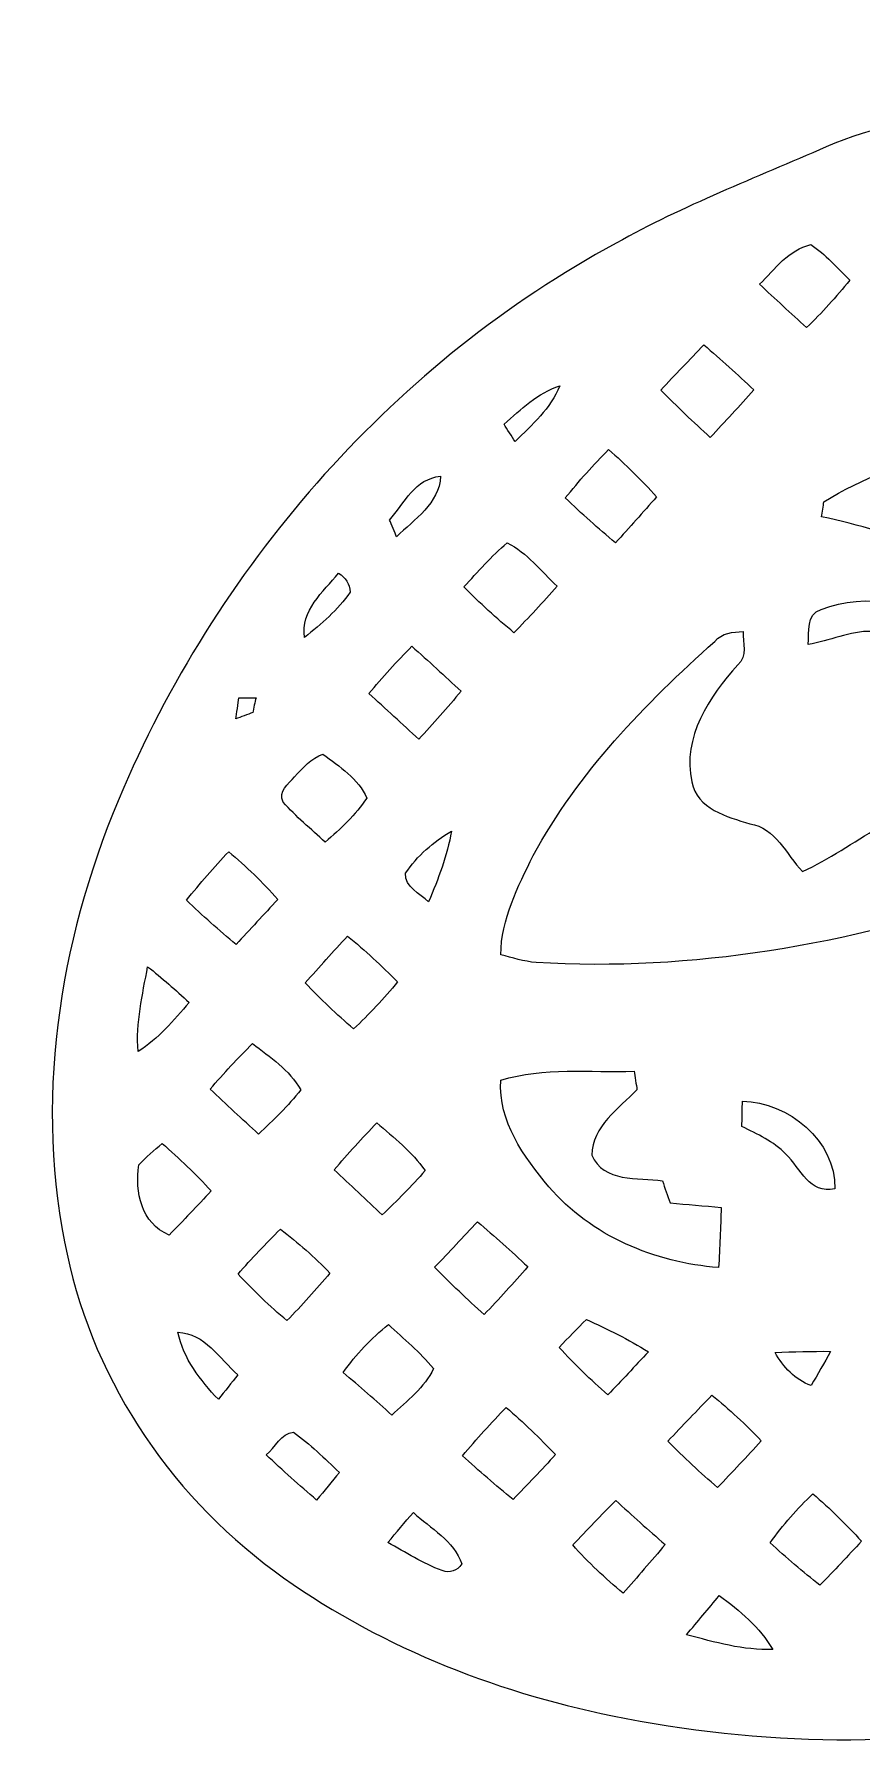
# Model space of a CAD drawing. Header units: centimetres. Extents: x -9.8 to 10, y -13.6 to 13.
# Drawn here: x -9.83 to -5.83, y -13.59 to -5.31 of the extents above; entities that cross this region are included whole.
import ezdxf

# ---------------------------------------------------------------- set-up
doc = ezdxf.new("R2010")
doc.units = ezdxf.units.CM
doc.header["$MEASUREMENT"] = 0
doc.layers.add('Camada 1', color=7, linetype='Continuous')

msp = doc.modelspace()

# ---------------------------------------------------------------- linework, layer by layer
at = {"layer": 'Camada 1', "color": 156}
for points, knots in [([(1.29292, 12.94059), (1.68205, 13.01115), (2.09232, 12.83793), (2.33715, 12.53278), (2.33715, 12.53278), (2.5721, 12.25973), (2.68498, 11.91506), (2.81481, 11.58627), (2.81481, 11.58627), (2.92876, 11.58804), (3.04694, 11.57957), (3.15595, 11.62084), (3.15595, 11.62084), (3.24626, 11.68752), (3.28224, 11.81629), (3.39478, 11.85686), (3.39478, 11.85686), (3.48438, 11.89884), (3.59233, 11.87626), (3.67064, 11.81981), (3.67064, 11.81981), (3.7592, 11.73444), (3.78071, 11.59827), (3.75038, 11.48256), (3.75038, 11.48256), (3.69534, 11.33651), (3.53871, 11.27583), (3.41417, 11.20316), (3.41417, 11.20316), (3.51542, 11.07474), (3.62973, 10.93399), (3.62584, 10.76078), (3.62584, 10.76078), (3.63607, 10.62495), (3.58951, 10.49584), (3.54965, 10.36884), (3.54965, 10.36884), (3.60079, 10.32721), (3.65266, 10.28594), (3.70382, 10.24395), (3.70382, 10.24395), (3.82763, 10.2743), (3.95569, 10.30569), (4.08374, 10.28417), (4.08374, 10.28417), (4.20088, 10.26795), (4.306, 10.19598), (4.42629, 10.20091), (4.42629, 10.20091), (4.55365, 10.20374), (4.68629, 10.21468), (4.8073, 10.16494), (4.8073, 10.16494), (4.88809, 10.1346), (4.94312, 10.06192), (5.01896, 10.02312), (5.01896, 10.02312), (5.16395, 9.9896), (5.3227, 9.9829), (5.44829, 9.894), (5.44829, 9.894), (5.54002, 9.83262), (5.59822, 9.72537), (5.70723, 9.68903), (5.70723, 9.68903), (5.80178, 9.65234), (5.90232, 9.61425), (5.96723, 9.53134), (5.96723, 9.53134), (6.03496, 9.46255), (6.084, 9.3479), (6.01839, 9.26112), (6.01839, 9.26112), (5.52591, 8.49241), (5.03378, 7.72337), (4.53918, 6.95607), (4.53918, 6.95607), (4.47038, 6.86045), (4.52508, 6.73946), (4.51696, 6.63187), (4.51696, 6.63187), (4.53036, 6.40467), (4.44853, 6.18878), (4.41359, 5.96793), (4.41359, 5.96793), (4.46298, 5.8688), (4.53918, 5.78555), (4.5921, 5.68854), (4.5921, 5.68854), (4.78189, 5.3534), (4.8581, 4.95545), (4.80976, 4.57376), (4.80976, 4.57376), (5.16712, 4.59105), (5.51427, 4.48239), (5.84446, 4.35645), (5.84446, 4.35645), (6.0466, 4.27531), (6.25863, 4.16243), (6.36023, 3.95922), (6.36023, 3.95922), (6.44983, 3.78707), (6.41772, 3.57575), (6.32459, 3.41207), (6.32459, 3.41207), (6.19512, 3.13302), (6.03003, 2.87338), (5.86916, 2.61196), (5.86916, 2.61196), (6.1863, 2.21509), (6.48794, 1.80552), (6.81531, 1.41639), (6.81531, 1.41639), (6.92467, 1.27353), (7.02909, 1.10455), (7.01392, 0.91687), (7.01392, 0.91687), (7.01569, 0.77681), (6.95077, 0.64628), (6.86752, 0.53728), (6.86752, 0.53728), (6.70594, 0.32526), (6.48582, 0.16615), (6.32777, -0.04903), (6.32777, -0.04903), (6.10904, -0.33408), (5.99581, -0.68014), (5.82117, -0.99094), (5.82117, -0.99094), (5.75168, -1.13064), (5.57917, -1.18604), (5.43243, -1.17439), (5.43243, -1.17439), (5.27507, -1.15359), (5.11562, -1.10701), (4.98863, -1.00787), (4.98863, -1.00787), (4.88138, -0.93062), (4.77767, -0.8442), (4.65067, -0.80081), (4.65067, -0.80081), (4.699, -1.00999), (4.78367, -1.20931), (4.82669, -1.42063), (4.82669, -1.42063), (5.00698, -2.24579), (5.00979, -3.09562), (4.99215, -3.93629), (4.99215, -3.93629), (4.96746, -4.58823), (4.90889, -5.2384), (4.84258, -5.88715), (4.84258, -5.88715), (4.7632, -6.47276), (4.76956, -7.06542), (4.7967, -7.65457), (4.7967, -7.65457), (4.80094, -7.94914), (4.81365, -8.24371), (4.83834, -8.53756), (4.83834, -8.53756), (4.85563, -8.7778), (5.03307, -8.99653), (5.26555, -9.06003), (5.26555, -9.06003), (5.59399, -9.16094), (5.94184, -9.10695), (6.27944, -9.11472), (6.27944, -9.11472), (6.56237, -9.12283), (6.84318, -9.07591), (7.12611, -9.08543), (7.12611, -9.08543), (7.66163, -9.07625), (8.2109, -9.08261), (8.72031, -9.26782), (8.72031, -9.26782), (9.16905, -9.42657), (9.59026, -9.72185), (9.81604, -10.14976), (9.81604, -10.14976), (9.97055, -10.4715), (10.04147, -10.87437), (9.86437, -11.20174), (9.86437, -11.20174), (9.68974, -11.49985), (9.37718, -11.68152), (9.06885, -11.81488), (9.06885, -11.81488), (8.73724, -11.95139), (8.38834, -12.04524), (8.03416, -12.10027), (8.03416, -12.10027), (7.87047, -12.12427), (7.73499, -12.22903), (7.57836, -12.27561), (7.57836, -12.27561), (7.25099, -12.39731), (6.89468, -12.38355), (6.5525, -12.35392), (6.5525, -12.35392), (6.18455, -12.29818), (5.81447, -12.25727), (5.45007, -12.18282), (5.45007, -12.18282), (5.05388, -12.09781), (4.66302, -11.99127), (4.27284, -11.88225), (4.27284, -11.88225), (4.14443, -12.01596), (3.96275, -12.0904), (3.77718, -12.08405), (3.77718, -12.08405), (3.50061, -12.07557), (3.22085, -12.10768), (2.94815, -12.05052), (2.94815, -12.05052), (2.81305, -12.02796), (2.67794, -12.0008), (2.54105, -11.99232), (2.54105, -11.99232), (2.35162, -11.97222), (2.16217, -12.01561), (1.97272, -11.99339), (1.97272, -11.99339), (1.85525, -11.98527), (1.74342, -11.94257), (1.6263, -11.93236), (1.6263, -11.93236), (1.49331, -11.98986), (1.38606, -12.10062), (1.24354, -12.14191), (1.24354, -12.14191), (1.10067, -12.2047), (0.92428, -12.19093), (0.80785, -12.30736), (0.80785, -12.30736), (0.38452, -12.6813), (-0.1785, -12.88238), (-0.74083, -12.88979), (-0.74083, -12.88979), (-1.03893, -12.89719), (-1.33631, -12.85275), (-1.62524, -12.78361), (-1.62524, -12.78361), (-1.87854, -12.72363), (-2.10397, -12.57335), (-2.36395, -12.54054), (-2.36395, -12.54054), (-2.58197, -12.59275), (-2.78377, -12.69683), (-2.99332, -12.77513), (-2.99332, -12.77513), (-3.59021, -13.06688), (-4.21745, -13.30184), (-4.86903, -13.43589), (-4.86903, -13.43589), (-5.582, -13.58582), (-6.32424, -13.57277), (-7.03686, -13.42707), (-7.03686, -13.42707), (-7.62105, -13.30783), (-8.18868, -13.08099), (-8.67057, -12.72716), (-8.67057, -12.72716), (-9.18738, -12.3451), (-9.56521, -11.7729), (-9.68233, -11.1379), (-9.68233, -11.1379), (-9.82874, -10.39988), (-9.69433, -9.62871), (-9.39694, -8.94467), (-9.39694, -8.94467), (-8.91963, -7.84119), (-8.07931, -6.88974), (-7.01922, -6.31577), (-7.01922, -6.31577), (-6.69466, -6.13304), (-6.34576, -6.00039), (-6.00533, -5.85082), (-6.00533, -5.85082), (-5.77814, -5.74922), (-5.52767, -5.72135), (-5.29554, -5.63527), (-5.29554, -5.63527), (-5.19852, -5.60246), (-5.13291, -5.51992), (-5.06024, -5.45217), (-5.06024, -5.45217), (-4.61186, -5.04296), (-4.11127, -4.69652), (-3.59974, -4.37198), (-3.59974, -4.37198), (-3.29812, -4.17936), (-2.97814, -4.0146), (-2.69309, -3.7973), (-2.69309, -3.7973), (-2.08738, -3.3468), (-1.55716, -2.76294), (-1.27175, -2.05668), (-1.27175, -2.05668), (-1.55434, -1.8482), (-1.71272, -1.52822), (-1.84962, -1.21532), (-1.84962, -1.21532), (-2.09656, -1.07244), (-2.35584, -0.93027), (-2.53471, -0.70061), (-2.53471, -0.70061), (-2.69487, -0.50236), (-2.80246, -0.25788), (-2.81235, -0.00105), (-2.81235, -0.00105), (-2.83033, 0.37677), (-2.69098, 0.74682), (-2.48708, 1.05974), (-2.48708, 1.05974), (-2.73614, 1.54975), (-2.69239, 2.11912), (-2.63065, 2.64688), (-2.63065, 2.64688), (-2.70191, 2.78623), (-2.81834, 2.89842), (-2.8783, 3.04446), (-2.8783, 3.04446), (-3.09633, 3.4738), (-3.06069, 3.96945), (-3.04095, 4.43511), (-3.04095, 4.43511), (-2.9972, 4.70817), (-3.07552, 5.00661), (-2.92805, 5.25673), (-2.92805, 5.25673), (-2.8074, 5.48674), (-2.53858, 5.56506), (-2.30399, 5.6201), (-2.30399, 5.6201), (-1.99495, 5.68359), (-1.68627, 5.77885), (-1.42451, 5.96053), (-1.42451, 5.96053), (-1.62312, 6.12493), (-1.83303, 6.31048), (-1.88277, 6.57754), (-1.88277, 6.57754), (-1.94168, 6.94865), (-1.73355, 7.29755), (-1.50001, 7.56778), (-1.50001, 7.56778), (-1.27599, 7.84965), (-0.9659, 8.04474), (-0.72743, 8.31285), (-0.72743, 8.31285), (-0.56091, 8.50477), (-0.38169, 8.69279), (-0.27481, 8.92633), (-0.27481, 8.92633), (-0.48083, 8.96161), (-0.69708, 9.01911), (-0.84737, 9.17398), (-0.84737, 9.17398), (-0.96343, 9.29498), (-1.0107, 9.46043), (-1.0421, 9.6206), (-1.0421, 9.6206), (-1.28729, 9.59414), (-1.52964, 9.54511), (-1.77553, 9.52782), (-1.77553, 9.52782), (-1.92829, 9.513), (-2.09902, 9.49395), (-2.23273, 9.58532), (-2.23273, 9.58532), (-2.3696, 9.67916), (-2.31739, 9.91093), (-2.17099, 9.96526), (-2.17099, 9.96526), (-1.94627, 10.06862), (-1.69228, 10.05557), (-1.45097, 10.06298), (-1.45097, 10.06298), (-1.35149, 10.06439), (-1.27316, 10.13601), (-1.20015, 10.19527), (-1.20015, 10.19527), (-1.01952, 10.35543), (-0.84525, 10.53253), (-0.73447, 10.74984), (-0.73447, 10.74984), (-0.65829, 10.89413), (-0.69074, 11.0617), (-0.70131, 11.21656), (-0.70131, 11.21656), (-0.73625, 11.59333), (-0.62301, 12.0015), (-0.33689, 12.2615), (-0.33689, 12.2615), (-0.13158, 12.47245), (0.15875, 12.56171), (0.43992, 12.61779), (0.43992, 12.61779), (0.7112, 12.75468), (0.98602, 12.90355), (1.29292, 12.94059)], [0, 0, 0, 0, 0.0098039, 0.0098039, 0.0098039, 0.0098039, 0.0196078, 0.0196078, 0.0196078, 0.0196078, 0.0294118, 0.0294118, 0.0294118, 0.0294118, 0.0392157, 0.0392157, 0.0392157, 0.0392157, 0.0490196, 0.0490196, 0.0490196, 0.0490196, 0.0588235, 0.0588235, 0.0588235, 0.0588235, 0.0686275, 0.0686275, 0.0686275, 0.0686275, 0.0784314, 0.0784314, 0.0784314, 0.0784314, 0.0882353, 0.0882353, 0.0882353, 0.0882353, 0.0980392, 0.0980392, 0.0980392, 0.0980392, 0.1078431, 0.1078431, 0.1078431, 0.1078431, 0.1176471, 0.1176471, 0.1176471, 0.1176471, 0.127451, 0.127451, 0.127451, 0.127451, 0.1372549, 0.1372549, 0.1372549, 0.1372549, 0.1470588, 0.1470588, 0.1470588, 0.1470588, 0.1568627, 0.1568627, 0.1568627, 0.1568627, 0.1666667, 0.1666667, 0.1666667, 0.1666667, 0.1764706, 0.1764706, 0.1764706, 0.1764706, 0.1862745, 0.1862745, 0.1862745, 0.1862745, 0.1960784, 0.1960784, 0.1960784, 0.1960784, 0.2058824, 0.2058824, 0.2058824, 0.2058824, 0.2156863, 0.2156863, 0.2156863, 0.2156863, 0.2254902, 0.2254902, 0.2254902, 0.2254902, 0.2352941, 0.2352941, 0.2352941, 0.2352941, 0.245098, 0.245098, 0.245098, 0.245098, 0.254902, 0.254902, 0.254902, 0.254902, 0.2647059, 0.2647059, 0.2647059, 0.2647059, 0.2745098, 0.2745098, 0.2745098, 0.2745098, 0.2843137, 0.2843137, 0.2843137, 0.2843137, 0.2941176, 0.2941176, 0.2941176, 0.2941176, 0.3039216, 0.3039216, 0.3039216, 0.3039216, 0.3137255, 0.3137255, 0.3137255, 0.3137255, 0.3235294, 0.3235294, 0.3235294, 0.3235294, 0.3333333, 0.3333333, 0.3333333, 0.3333333, 0.3431373, 0.3431373, 0.3431373, 0.3431373, 0.3529412, 0.3529412, 0.3529412, 0.3529412, 0.3627451, 0.3627451, 0.3627451, 0.3627451, 0.372549, 0.372549, 0.372549, 0.372549, 0.3823529, 0.3823529, 0.3823529, 0.3823529, 0.3921569, 0.3921569, 0.3921569, 0.3921569, 0.4019608, 0.4019608, 0.4019608, 0.4019608, 0.4117647, 0.4117647, 0.4117647, 0.4117647, 0.4215686, 0.4215686, 0.4215686, 0.4215686, 0.4313725, 0.4313725, 0.4313725, 0.4313725, 0.4411765, 0.4411765, 0.4411765, 0.4411765, 0.4509804, 0.4509804, 0.4509804, 0.4509804, 0.4607843, 0.4607843, 0.4607843, 0.4607843, 0.4705882, 0.4705882, 0.4705882, 0.4705882, 0.4803922, 0.4803922, 0.4803922, 0.4803922, 0.4901961, 0.4901961, 0.4901961, 0.4901961, 0.5, 0.5, 0.5, 0.5, 0.5098039, 0.5098039, 0.5098039, 0.5098039, 0.5196078, 0.5196078, 0.5196078, 0.5196078, 0.5294118, 0.5294118, 0.5294118, 0.5294118, 0.5392157, 0.5392157, 0.5392157, 0.5392157, 0.5490196, 0.5490196, 0.5490196, 0.5490196, 0.5588235, 0.5588235, 0.5588235, 0.5588235, 0.5686275, 0.5686275, 0.5686275, 0.5686275, 0.5784314, 0.5784314, 0.5784314, 0.5784314, 0.5882353, 0.5882353, 0.5882353, 0.5882353, 0.5980392, 0.5980392, 0.5980392, 0.5980392, 0.6078431, 0.6078431, 0.6078431, 0.6078431, 0.6176471, 0.6176471, 0.6176471, 0.6176471, 0.627451, 0.627451, 0.627451, 0.627451, 0.6372549, 0.6372549, 0.6372549, 0.6372549, 0.6470588, 0.6470588, 0.6470588, 0.6470588, 0.6568627, 0.6568627, 0.6568627, 0.6568627, 0.6666667, 0.6666667, 0.6666667, 0.6666667, 0.6764706, 0.6764706, 0.6764706, 0.6764706, 0.6862745, 0.6862745, 0.6862745, 0.6862745, 0.6960784, 0.6960784, 0.6960784, 0.6960784, 0.7058824, 0.7058824, 0.7058824, 0.7058824, 0.7156863, 0.7156863, 0.7156863, 0.7156863, 0.7254902, 0.7254902, 0.7254902, 0.7254902, 0.7352941, 0.7352941, 0.7352941, 0.7352941, 0.745098, 0.745098, 0.745098, 0.745098, 0.754902, 0.754902, 0.754902, 0.754902, 0.7647059, 0.7647059, 0.7647059, 0.7647059, 0.7745098, 0.7745098, 0.7745098, 0.7745098, 0.7843137, 0.7843137, 0.7843137, 0.7843137, 0.7941176, 0.7941176, 0.7941176, 0.7941176, 0.8039216, 0.8039216, 0.8039216, 0.8039216, 0.8137255, 0.8137255, 0.8137255, 0.8137255, 0.8235294, 0.8235294, 0.8235294, 0.8235294, 0.8333333, 0.8333333, 0.8333333, 0.8333333, 0.8431373, 0.8431373, 0.8431373, 0.8431373, 0.8529412, 0.8529412, 0.8529412, 0.8529412, 0.8627451, 0.8627451, 0.8627451, 0.8627451, 0.872549, 0.872549, 0.872549, 0.872549, 0.8823529, 0.8823529, 0.8823529, 0.8823529, 0.8921569, 0.8921569, 0.8921569, 0.8921569, 0.9019608, 0.9019608, 0.9019608, 0.9019608, 0.9117647, 0.9117647, 0.9117647, 0.9117647, 0.9215686, 0.9215686, 0.9215686, 0.9215686, 0.9313725, 0.9313725, 0.9313725, 0.9313725, 0.9411765, 0.9411765, 0.9411765, 0.9411765, 0.9509804, 0.9509804, 0.9509804, 0.9509804, 0.9607843, 0.9607843, 0.9607843, 0.9607843, 0.9705882, 0.9705882, 0.9705882, 0.9705882, 0.9803922, 0.9803922, 0.9803922, 0.9803922, 1, 1, 1, 1]), ([(-6.32636, -6.51369), (-6.32636, -6.51369), (-6.32636, -6.51369), (-6.32636, -6.51369), (-6.32636, -6.51369), (-6.25122, -6.58388), (-6.17573, -6.65373), (-6.09917, -6.72253), (-6.09917, -6.72253), (-6.02438, -6.65161), (-5.95524, -6.57506), (-5.89104, -6.49464), (-5.89104, -6.49464), (-5.951, -6.43395), (-6.00745, -6.36905), (-6.07905, -6.32213), (-6.07905, -6.32213), (-6.18455, -6.34717), (-6.25333, -6.44031), (-6.32636, -6.51369)], [0, 0, 0, 0, 0.1666667, 0.1666667, 0.1666667, 0.1666667, 0.3333333, 0.3333333, 0.3333333, 0.3333333, 0.5, 0.5, 0.5, 0.5, 0.6666667, 0.6666667, 0.6666667, 0.6666667, 1, 1, 1, 1]), ([(-4.34693, -6.6241), (-4.34693, -6.6241), (-4.34693, -6.6241), (-4.34693, -6.6241), (-4.34693, -6.6241), (-4.70712, -6.84283), (-5.07646, -7.04568), (-5.43243, -7.27039), (-5.43243, -7.27039), (-5.61622, -7.38964), (-5.8314, -7.44607), (-6.01591, -7.56425), (-6.01591, -7.56425), (-6.01839, -7.58225), (-6.02402, -7.61824), (-6.02684, -7.63622), (-6.02684, -7.63622), (-5.84799, -7.67679), (-5.67124, -7.72512), (-5.49875, -7.78651), (-5.49875, -7.78651), (-5.48004, -7.72583), (-5.4624, -7.66514), (-5.43984, -7.60623), (-5.43984, -7.60623), (-5.35763, -7.37446), (-5.1248, -7.20794), (-4.88068, -7.19525), (-4.88068, -7.19525), (-4.86938, -7.24853), (-4.85846, -7.30215), (-4.84823, -7.35612), (-4.84823, -7.35612), (-4.79672, -7.354), (-4.7452, -7.35047), (-4.69335, -7.35329), (-4.69335, -7.35329), (-4.63832, -7.37658), (-4.61856, -7.44149), (-4.58116, -7.48524), (-4.58116, -7.48524), (-4.51061, -7.49194), (-4.439, -7.49582), (-4.3695, -7.51275), (-4.3695, -7.51275), (-4.32435, -7.59142), (-4.30354, -7.68139), (-4.27531, -7.76746), (-4.27531, -7.76746), (-4.1476, -7.82143), (-3.98955, -7.8694), (-3.93206, -8.00946), (-3.93206, -8.00946), (-3.8989, -8.19572), (-4.09117, -8.29556), (-4.21569, -8.38975), (-4.21569, -8.38975), (-4.2104, -8.46737), (-4.20652, -8.54569), (-4.20616, -8.62436), (-4.20616, -8.62436), (-4.33422, -8.65258), (-4.46369, -8.67445), (-4.5921, -8.70091), (-4.5921, -8.70091), (-4.59281, -8.81486), (-4.59493, -8.9288), (-4.59458, -9.04275), (-4.59458, -9.04275), (-4.64502, -9.06604), (-4.69582, -9.08861), (-4.74627, -9.11153), (-4.74627, -9.11153), (-4.73463, -9.16834), (-4.72193, -9.22479), (-4.70958, -9.28158), (-4.70958, -9.28158), (-4.31517, -9.1387), (-3.92499, -8.95738), (-3.60257, -8.68469), (-3.60257, -8.68469), (-3.6837, -8.63494), (-3.76519, -8.58485), (-3.84386, -8.53157), (-3.84386, -8.53157), (-3.72392, -8.19538), (-3.33199, -8.12729), (-3.03388, -8.02852), (-3.03388, -8.02852), (-3.08044, -7.88458), (-3.14113, -7.73606), (-3.1115, -7.58225), (-3.1115, -7.58225), (-3.09279, -7.43444), (-2.99473, -7.3159), (-2.95451, -7.17549), (-2.95451, -7.17549), (-3.01342, -7.17832), (-3.07199, -7.18397), (-3.13055, -7.1896), (-3.13055, -7.1896), (-3.17429, -7.11446), (-3.21839, -7.04003), (-3.26672, -6.96806), (-3.26672, -6.96806), (-3.36196, -7.01922), (-3.46533, -7.05626), (-3.56729, -7.00122), (-3.56729, -7.00122), (-3.677, -7.03121), (-3.78566, -7.08942), (-3.90065, -7.04037), (-3.90065, -7.04037), (-3.92077, -6.91409), (-3.9063, -6.78602), (-3.8548, -6.66891), (-3.8548, -6.66891), (-3.88267, -6.63468), (-3.91054, -6.60082), (-3.9377, -6.56695), (-3.9377, -6.56695), (-3.89748, -6.48263), (-3.86115, -6.39655), (-3.83399, -6.30731), (-3.83399, -6.30731), (-4.01284, -6.39974), (-4.17476, -6.52073), (-4.34693, -6.6241)], [0, 0, 0, 0, 0.030303, 0.030303, 0.030303, 0.030303, 0.0606061, 0.0606061, 0.0606061, 0.0606061, 0.0909091, 0.0909091, 0.0909091, 0.0909091, 0.1212121, 0.1212121, 0.1212121, 0.1212121, 0.1515152, 0.1515152, 0.1515152, 0.1515152, 0.1818182, 0.1818182, 0.1818182, 0.1818182, 0.2121212, 0.2121212, 0.2121212, 0.2121212, 0.2424242, 0.2424242, 0.2424242, 0.2424242, 0.2727273, 0.2727273, 0.2727273, 0.2727273, 0.3030303, 0.3030303, 0.3030303, 0.3030303, 0.3333333, 0.3333333, 0.3333333, 0.3333333, 0.3636364, 0.3636364, 0.3636364, 0.3636364, 0.3939394, 0.3939394, 0.3939394, 0.3939394, 0.4242424, 0.4242424, 0.4242424, 0.4242424, 0.4545455, 0.4545455, 0.4545455, 0.4545455, 0.4848485, 0.4848485, 0.4848485, 0.4848485, 0.5151515, 0.5151515, 0.5151515, 0.5151515, 0.5454545, 0.5454545, 0.5454545, 0.5454545, 0.5757576, 0.5757576, 0.5757576, 0.5757576, 0.6060606, 0.6060606, 0.6060606, 0.6060606, 0.6363636, 0.6363636, 0.6363636, 0.6363636, 0.6666667, 0.6666667, 0.6666667, 0.6666667, 0.6969697, 0.6969697, 0.6969697, 0.6969697, 0.7272727, 0.7272727, 0.7272727, 0.7272727, 0.7575758, 0.7575758, 0.7575758, 0.7575758, 0.7878788, 0.7878788, 0.7878788, 0.7878788, 0.8181818, 0.8181818, 0.8181818, 0.8181818, 0.8484848, 0.8484848, 0.8484848, 0.8484848, 0.8787879, 0.8787879, 0.8787879, 0.8787879, 0.9090909, 0.9090909, 0.9090909, 0.9090909, 0.9393939, 0.9393939, 0.9393939, 0.9393939, 1, 1, 1, 1]), ([(-6.80261, -7.02486), (-6.80261, -7.02486), (-6.80261, -7.02486), (-6.80261, -7.02486), (-6.80261, -7.02486), (-6.7257, -7.10388), (-6.64598, -7.17973), (-6.56412, -7.25311), (-6.56412, -7.25311), (-6.49357, -7.1769), (-6.42267, -7.1014), (-6.35353, -7.0238), (-6.35353, -7.0238), (-6.4329, -6.95006), (-6.51333, -6.8774), (-6.59518, -6.80614), (-6.59518, -6.80614), (-6.66433, -6.87916), (-6.73452, -6.95077), (-6.80261, -7.02486)], [0, 0, 0, 0, 0.1666667, 0.1666667, 0.1666667, 0.1666667, 0.3333333, 0.3333333, 0.3333333, 0.3333333, 0.5, 0.5, 0.5, 0.5, 0.6666667, 0.6666667, 0.6666667, 0.6666667, 1, 1, 1, 1]), ([(-7.56038, -7.18996), (-7.56038, -7.18996), (-7.56038, -7.18996), (-7.56038, -7.18996), (-7.56038, -7.18996), (-7.54732, -7.21077), (-7.52052, -7.2524), (-7.5071, -7.27321), (-7.5071, -7.27321), (-7.42421, -7.19313), (-7.33531, -7.11376), (-7.29121, -7.00439), (-7.29121, -7.00439), (-7.39775, -7.03862), (-7.47854, -7.11799), (-7.56038, -7.18996)], [0, 0, 0, 0, 0.2, 0.2, 0.2, 0.2, 0.4, 0.4, 0.4, 0.4, 0.6, 0.6, 0.6, 0.6, 1, 1, 1, 1]), ([(-7.26439, -7.54591), (-7.26439, -7.54591), (-7.26439, -7.54591), (-7.26439, -7.54591), (-7.26439, -7.54591), (-7.18609, -7.6207), (-7.1053, -7.69267), (-7.02203, -7.76252), (-7.02203, -7.76252), (-6.95501, -7.68914), (-6.88939, -7.61471), (-6.82342, -7.54027), (-6.82342, -7.54027), (-6.89609, -7.45949), (-6.97371, -7.38363), (-7.0552, -7.31202), (-7.0552, -7.31202), (-7.12857, -7.38681), (-7.19878, -7.46407), (-7.26439, -7.54591)], [0, 0, 0, 0, 0.1666667, 0.1666667, 0.1666667, 0.1666667, 0.3333333, 0.3333333, 0.3333333, 0.3333333, 0.5, 0.5, 0.5, 0.5, 0.6666667, 0.6666667, 0.6666667, 0.6666667, 1, 1, 1, 1]), ([(-8.11283, -7.65315), (-8.11283, -7.65315), (-8.11283, -7.65315), (-8.11283, -7.65315), (-8.11283, -7.65315), (-8.10436, -7.67291), (-8.08743, -7.71313), (-8.07931, -7.73324), (-8.07931, -7.73324), (-7.9943, -7.64857), (-7.87293, -7.57344), (-7.86694, -7.44114), (-7.86694, -7.44114), (-7.989, -7.45137), (-8.04192, -7.57096), (-8.11283, -7.65315)], [0, 0, 0, 0, 0.2, 0.2, 0.2, 0.2, 0.4, 0.4, 0.4, 0.4, 0.6, 0.6, 0.6, 0.6, 1, 1, 1, 1]), ([(-7.75511, -7.97524), (-7.75511, -7.97524), (-7.75511, -7.97524), (-7.75511, -7.97524), (-7.75511, -7.97524), (-7.67749, -8.05249), (-7.59707, -8.12694), (-7.5124, -8.19643), (-7.5124, -8.19643), (-7.44078, -8.12375), (-7.37129, -8.04898), (-7.30425, -7.97243), (-7.30425, -7.97243), (-7.38116, -7.89905), (-7.44889, -7.81085), (-7.5452, -7.76252), (-7.5452, -7.76252), (-7.62141, -7.82672), (-7.68561, -7.90397), (-7.75511, -7.97524)], [0, 0, 0, 0, 0.1666667, 0.1666667, 0.1666667, 0.1666667, 0.3333333, 0.3333333, 0.3333333, 0.3333333, 0.5, 0.5, 0.5, 0.5, 0.6666667, 0.6666667, 0.6666667, 0.6666667, 1, 1, 1, 1]), ([(-8.52346, -8.21901), (-8.52346, -8.21901), (-8.52346, -8.21901), (-8.52346, -8.21901), (-8.52346, -8.21901), (-8.44268, -8.1541), (-8.36259, -8.08601), (-8.30333, -8.00064), (-8.30333, -8.00064), (-8.30579, -7.96079), (-8.32485, -7.93043), (-8.35977, -7.90928), (-8.35977, -7.90928), (-8.4328, -7.99889), (-8.54427, -8.09025), (-8.52346, -8.21901)], [0, 0, 0, 0, 0.2, 0.2, 0.2, 0.2, 0.4, 0.4, 0.4, 0.4, 0.6, 0.6, 0.6, 0.6, 1, 1, 1, 1]), ([(-6.02862, -8.08426), (-6.02862, -8.08426), (-6.02862, -8.08426), (-6.02862, -8.08426), (-6.02862, -8.08426), (-6.10234, -8.1093), (-6.08646, -8.19185), (-6.09141, -8.25287), (-6.09141, -8.25287), (-5.98805, -8.23806), (-5.89138, -8.1862), (-5.7852, -8.19043), (-5.7852, -8.19043), (-5.65043, -8.19185), (-5.52732, -8.2557), (-5.39644, -8.27899), (-5.39644, -8.27899), (-5.37986, -8.2363), (-5.36539, -8.1936), (-5.35235, -8.15021), (-5.35235, -8.15021), (-5.56294, -8.06626), (-5.80884, -7.99499), (-6.02862, -8.08426)], [0, 0, 0, 0, 0.1428571, 0.1428571, 0.1428571, 0.1428571, 0.2857143, 0.2857143, 0.2857143, 0.2857143, 0.4285714, 0.4285714, 0.4285714, 0.4285714, 0.5714286, 0.5714286, 0.5714286, 0.5714286, 0.7142857, 0.7142857, 0.7142857, 0.7142857, 1, 1, 1, 1]), ([(-6.54261, -8.23841), (-6.54261, -8.23841), (-6.54261, -8.23841), (-6.54261, -8.23841), (-6.54261, -8.23841), (-6.87951, -8.54075), (-7.20302, -8.8713), (-7.41927, -9.27311), (-7.41927, -9.27311), (-7.49406, -9.42374), (-7.57414, -9.58003), (-7.5759, -9.75218), (-7.5759, -9.75218), (-7.51981, -9.76629), (-7.46407, -9.78429), (-7.40587, -9.78923), (-7.40587, -9.78923), (-6.65091, -9.83509), (-5.89385, -9.70138), (-5.18018, -9.45973), (-5.18018, -9.45973), (-5.20876, -9.42516), (-5.23733, -9.38988), (-5.26944, -9.35918), (-5.26944, -9.35918), (-5.33505, -9.37153), (-5.39362, -9.40788), (-5.45994, -9.41811), (-5.45994, -9.41811), (-5.56612, -9.33379), (-5.65255, -9.2283), (-5.75168, -9.13659), (-5.75168, -9.13659), (-5.87409, -9.20784), (-5.98981, -9.29111), (-6.11928, -9.35002), (-6.11928, -9.35002), (-6.19831, -9.26711), (-6.2484, -9.13799), (-6.37399, -9.11895), (-6.37399, -9.11895), (-6.4837, -9.08578), (-6.62834, -9.04804), (-6.65373, -8.91716), (-6.65373, -8.91716), (-6.70065, -8.70126), (-6.56836, -8.5044), (-6.43113, -8.35166), (-6.43113, -8.35166), (-6.38245, -8.31108), (-6.40891, -8.24442), (-6.40574, -8.19114), (-6.40574, -8.19114), (-6.45548, -8.19185), (-6.50769, -8.19784), (-6.54261, -8.23841)], [0, 0, 0, 0, 0.0666667, 0.0666667, 0.0666667, 0.0666667, 0.1333333, 0.1333333, 0.1333333, 0.1333333, 0.2, 0.2, 0.2, 0.2, 0.2666667, 0.2666667, 0.2666667, 0.2666667, 0.3333333, 0.3333333, 0.3333333, 0.3333333, 0.4, 0.4, 0.4, 0.4, 0.4666667, 0.4666667, 0.4666667, 0.4666667, 0.5333333, 0.5333333, 0.5333333, 0.5333333, 0.6, 0.6, 0.6, 0.6, 0.6666667, 0.6666667, 0.6666667, 0.6666667, 0.7333333, 0.7333333, 0.7333333, 0.7333333, 0.8, 0.8, 0.8, 0.8, 0.8666667, 0.8666667, 0.8666667, 0.8666667, 1, 1, 1, 1]), ([(-8.21266, -8.49066), (-8.21266, -8.49066), (-8.21266, -8.49066), (-8.21266, -8.49066), (-8.21266, -8.49066), (-8.13188, -8.56333), (-8.05215, -8.63776), (-7.97171, -8.71114), (-7.97171, -8.71114), (-7.90222, -8.63494), (-7.83342, -8.55802), (-7.76746, -8.47901), (-7.76746, -8.47901), (-7.84647, -8.40598), (-7.92514, -8.33296), (-8.00558, -8.26206), (-8.00558, -8.26206), (-8.07755, -8.33542), (-8.1474, -8.41128), (-8.21266, -8.49066)], [0, 0, 0, 0, 0.1666667, 0.1666667, 0.1666667, 0.1666667, 0.3333333, 0.3333333, 0.3333333, 0.3333333, 0.5, 0.5, 0.5, 0.5, 0.6666667, 0.6666667, 0.6666667, 0.6666667, 1, 1, 1, 1]), ([(-8.84061, -8.5111), (-8.84061, -8.5111), (-8.84061, -8.5111), (-8.84061, -8.5111), (-8.84061, -8.5111), (-8.84413, -8.53651), (-8.85154, -8.58767), (-8.85507, -8.61306), (-8.85507, -8.61306), (-8.83496, -8.60531), (-8.79439, -8.58979), (-8.77393, -8.58237), (-8.77393, -8.58237), (-8.77005, -8.56438), (-8.76229, -8.5291), (-8.75806, -8.5111), (-8.75806, -8.5111), (-8.77887, -8.5111), (-8.81979, -8.5111), (-8.84061, -8.5111)], [0, 0, 0, 0, 0.1666667, 0.1666667, 0.1666667, 0.1666667, 0.3333333, 0.3333333, 0.3333333, 0.3333333, 0.5, 0.5, 0.5, 0.5, 0.6666667, 0.6666667, 0.6666667, 0.6666667, 1, 1, 1, 1]), ([(-8.5725, -8.89175), (-8.5725, -8.89175), (-8.5725, -8.89175), (-8.5725, -8.89175), (-8.5725, -8.89175), (-8.60036, -8.92703), (-8.65399, -8.96267), (-8.62682, -9.01417), (-8.62682, -9.01417), (-8.56544, -9.08507), (-8.49241, -9.14435), (-8.42362, -9.20784), (-8.42362, -9.20784), (-8.3506, -9.1433), (-8.27687, -9.07732), (-8.22325, -8.99512), (-8.22325, -8.99512), (-8.26346, -8.90198), (-8.35589, -8.84202), (-8.43456, -8.78311), (-8.43456, -8.78311), (-8.49206, -8.8018), (-8.53158, -8.85013), (-8.5725, -8.89175)], [0, 0, 0, 0, 0.1428571, 0.1428571, 0.1428571, 0.1428571, 0.2857143, 0.2857143, 0.2857143, 0.2857143, 0.4285714, 0.4285714, 0.4285714, 0.4285714, 0.5714286, 0.5714286, 0.5714286, 0.5714286, 0.7142857, 0.7142857, 0.7142857, 0.7142857, 1, 1, 1, 1]), ([(-8.03592, -9.35813), (-8.03592, -9.35813), (-8.03592, -9.35813), (-8.03592, -9.35813), (-8.03592, -9.35813), (-8.04156, -9.42728), (-7.96536, -9.45409), (-7.92444, -9.49607), (-7.92444, -9.49607), (-7.87752, -9.386), (-7.83483, -9.27311), (-7.81402, -9.15492), (-7.81402, -9.15492), (-7.90151, -9.20574), (-7.98018, -9.27381), (-8.03592, -9.35813)], [0, 0, 0, 0, 0.2, 0.2, 0.2, 0.2, 0.4, 0.4, 0.4, 0.4, 0.6, 0.6, 0.6, 0.6, 1, 1, 1, 1]), ([(-9.09425, -9.48796), (-9.09425, -9.48796), (-9.09425, -9.48796), (-9.09425, -9.48796), (-9.09425, -9.48796), (-9.017, -9.56203), (-8.93692, -9.63329), (-8.85436, -9.70209), (-8.85436, -9.70209), (-8.78699, -9.62942), (-8.7196, -9.5571), (-8.65293, -9.48443), (-8.65293, -9.48443), (-8.7256, -9.40152), (-8.80568, -9.32532), (-8.89, -9.25405), (-8.89, -9.25405), (-8.95985, -9.33026), (-9.02863, -9.40752), (-9.09425, -9.48796)], [0, 0, 0, 0, 0.1666667, 0.1666667, 0.1666667, 0.1666667, 0.3333333, 0.3333333, 0.3333333, 0.3333333, 0.5, 0.5, 0.5, 0.5, 0.6666667, 0.6666667, 0.6666667, 0.6666667, 1, 1, 1, 1]), ([(-8.52028, -9.8873), (-8.52028, -9.8873), (-8.52028, -9.8873), (-8.52028, -9.8873), (-8.52028, -9.8873), (-8.44726, -9.96597), (-8.36824, -10.03935), (-8.28709, -10.1099), (-8.28709, -10.1099), (-8.2116, -10.03864), (-8.14034, -9.96314), (-8.07437, -9.88272), (-8.07437, -9.88272), (-8.15199, -9.80581), (-8.2303, -9.72996), (-8.31567, -9.66187), (-8.31567, -9.66187), (-8.38481, -9.73596), (-8.45255, -9.81145), (-8.52028, -9.8873)], [0, 0, 0, 0, 0.1666667, 0.1666667, 0.1666667, 0.1666667, 0.3333333, 0.3333333, 0.3333333, 0.3333333, 0.5, 0.5, 0.5, 0.5, 0.6666667, 0.6666667, 0.6666667, 0.6666667, 1, 1, 1, 1]), ([(-9.28123, -9.80968), (-9.28123, -9.80968), (-9.28123, -9.80968), (-9.28123, -9.80968), (-9.28123, -9.80968), (-9.30627, -9.94445), (-9.33873, -10.08062), (-9.32744, -10.21891), (-9.32744, -10.21891), (-9.23077, -10.15612), (-9.15387, -10.06968), (-9.0812, -9.98149), (-9.0812, -9.98149), (-9.14646, -9.92222), (-9.21208, -9.86367), (-9.28123, -9.80968)], [0, 0, 0, 0, 0.2, 0.2, 0.2, 0.2, 0.4, 0.4, 0.4, 0.4, 0.6, 0.6, 0.6, 0.6, 1, 1, 1, 1]), ([(-8.97925, -10.40058), (-8.97925, -10.40058), (-8.97925, -10.40058), (-8.97925, -10.40058), (-8.97925, -10.40058), (-8.90164, -10.47291), (-8.82473, -10.54629), (-8.74571, -10.61755), (-8.74571, -10.61755), (-8.6748, -10.54946), (-8.60178, -10.48244), (-8.54215, -10.40411), (-8.54215, -10.40411), (-8.59542, -10.30746), (-8.69103, -10.24643), (-8.77534, -10.1801), (-8.77534, -10.1801), (-8.84449, -10.25207), (-8.91433, -10.32403), (-8.97925, -10.40058)], [0, 0, 0, 0, 0.1666667, 0.1666667, 0.1666667, 0.1666667, 0.3333333, 0.3333333, 0.3333333, 0.3333333, 0.5, 0.5, 0.5, 0.5, 0.6666667, 0.6666667, 0.6666667, 0.6666667, 1, 1, 1, 1]), ([(-7.5759, -10.35755), (-7.5759, -10.35755), (-7.5759, -10.35755), (-7.5759, -10.35755), (-7.5759, -10.35755), (-7.58895, -10.55582), (-7.46548, -10.72761), (-7.34377, -10.87191), (-7.34377, -10.87191), (-7.13987, -11.11003), (-6.8326, -11.23914), (-6.52392, -11.26208), (-6.52392, -11.26208), (-6.51898, -11.16541), (-6.51369, -11.06874), (-6.51191, -10.97209), (-6.51191, -10.97209), (-6.59411, -10.96432), (-6.67631, -10.95728), (-6.75852, -10.95021), (-6.75852, -10.95021), (-6.77121, -10.91423), (-6.78356, -10.87861), (-6.7952, -10.84333), (-6.7952, -10.84333), (-6.91268, -10.82745), (-7.08096, -10.85215), (-7.13634, -10.71915), (-7.13634, -10.71915), (-7.13493, -10.58087), (-7.00617, -10.49338), (-6.91832, -10.40341), (-6.91832, -10.40341), (-6.9215, -10.38119), (-6.9282, -10.33638), (-6.93137, -10.31416), (-6.93137, -10.31416), (-7.14657, -10.32157), (-7.36706, -10.29299), (-7.5759, -10.35755)], [0, 0, 0, 0, 0.0909091, 0.0909091, 0.0909091, 0.0909091, 0.1818182, 0.1818182, 0.1818182, 0.1818182, 0.2727273, 0.2727273, 0.2727273, 0.2727273, 0.3636364, 0.3636364, 0.3636364, 0.3636364, 0.4545455, 0.4545455, 0.4545455, 0.4545455, 0.5454545, 0.5454545, 0.5454545, 0.5454545, 0.6363636, 0.6363636, 0.6363636, 0.6363636, 0.7272727, 0.7272727, 0.7272727, 0.7272727, 0.8181818, 0.8181818, 0.8181818, 0.8181818, 1, 1, 1, 1]), ([(-6.40891, -10.45845), (-6.40891, -10.45845), (-6.40891, -10.45845), (-6.40891, -10.45845), (-6.40891, -10.45845), (-6.40961, -10.48914), (-6.41103, -10.55017), (-6.41173, -10.58087), (-6.41173, -10.58087), (-6.3373, -10.61826), (-6.25792, -10.65247), (-6.19972, -10.71457), (-6.19972, -10.71457), (-6.12739, -10.78371), (-6.08471, -10.90999), (-5.96265, -10.88143), (-5.96265, -10.88143), (-5.95736, -10.6486), (-6.18842, -10.46444), (-6.40891, -10.45845)], [0, 0, 0, 0, 0.1666667, 0.1666667, 0.1666667, 0.1666667, 0.3333333, 0.3333333, 0.3333333, 0.3333333, 0.5, 0.5, 0.5, 0.5, 0.6666667, 0.6666667, 0.6666667, 0.6666667, 1, 1, 1, 1]), ([(-8.38059, -10.79005), (-8.38059, -10.79005), (-8.38059, -10.79005), (-8.38059, -10.79005), (-8.38059, -10.79005), (-8.30298, -10.86238), (-8.22501, -10.93505), (-8.1481, -11.00842), (-8.1481, -11.00842), (-8.0779, -10.93786), (-8.00452, -10.87049), (-7.94173, -10.79358), (-7.94173, -10.79358), (-8.00381, -10.70256), (-8.09307, -10.63519), (-8.17491, -10.56286), (-8.17491, -10.56286), (-8.24406, -10.63766), (-8.31426, -10.71209), (-8.38059, -10.79005)], [0, 0, 0, 0, 0.1666667, 0.1666667, 0.1666667, 0.1666667, 0.3333333, 0.3333333, 0.3333333, 0.3333333, 0.5, 0.5, 0.5, 0.5, 0.6666667, 0.6666667, 0.6666667, 0.6666667, 1, 1, 1, 1]), ([(-9.32427, -10.76642), (-9.32427, -10.76642), (-9.32427, -10.76642), (-9.32427, -10.76642), (-9.32427, -10.76642), (-9.34297, -10.898), (-9.31227, -11.04864), (-9.17751, -11.10509), (-9.17751, -11.10509), (-9.10872, -11.03524), (-9.04169, -10.96398), (-8.97466, -10.89235), (-8.97466, -10.89235), (-9.04875, -10.81122), (-9.12883, -10.73608), (-9.21067, -10.66305), (-9.21067, -10.66305), (-9.24912, -10.69657), (-9.28899, -10.72902), (-9.32427, -10.76642)], [0, 0, 0, 0, 0.1666667, 0.1666667, 0.1666667, 0.1666667, 0.3333333, 0.3333333, 0.3333333, 0.3333333, 0.5, 0.5, 0.5, 0.5, 0.6666667, 0.6666667, 0.6666667, 0.6666667, 1, 1, 1, 1]), ([(-8.84484, -11.29383), (-8.84484, -11.29383), (-8.84484, -11.29383), (-8.84484, -11.29383), (-8.84484, -11.29383), (-8.77076, -11.3732), (-8.69208, -11.44869), (-8.60883, -11.51854), (-8.60883, -11.51854), (-8.53651, -11.44447), (-8.46737, -11.36826), (-8.40104, -11.28888), (-8.40104, -11.28888), (-8.47548, -11.21233), (-8.5545, -11.14071), (-8.64022, -11.07722), (-8.64022, -11.07722), (-8.71113, -11.14707), (-8.77958, -11.21903), (-8.84484, -11.29383)], [0, 0, 0, 0, 0.1666667, 0.1666667, 0.1666667, 0.1666667, 0.3333333, 0.3333333, 0.3333333, 0.3333333, 0.5, 0.5, 0.5, 0.5, 0.6666667, 0.6666667, 0.6666667, 0.6666667, 1, 1, 1, 1]), ([(-7.89552, -11.26067), (-7.89552, -11.26067), (-7.89552, -11.26067), (-7.89552, -11.26067), (-7.89552, -11.26067), (-7.8179, -11.33934), (-7.73888, -11.41623), (-7.65598, -11.48927), (-7.65598, -11.48927), (-7.58437, -11.41377), (-7.51346, -11.33722), (-7.44607, -11.25784), (-7.44607, -11.25784), (-7.52474, -11.18305), (-7.60623, -11.11179), (-7.68843, -11.04123), (-7.68843, -11.04123), (-7.75757, -11.11425), (-7.82601, -11.18763), (-7.89552, -11.26067)], [0, 0, 0, 0, 0.1666667, 0.1666667, 0.1666667, 0.1666667, 0.3333333, 0.3333333, 0.3333333, 0.3333333, 0.5, 0.5, 0.5, 0.5, 0.6666667, 0.6666667, 0.6666667, 0.6666667, 1, 1, 1, 1]), ([(-9.13518, -11.57498), (-9.13518, -11.57498), (-9.13518, -11.57498), (-9.13518, -11.57498), (-9.13518, -11.57498), (-9.10907, -11.70164), (-9.02757, -11.80711), (-8.93973, -11.89848), (-8.93973, -11.89848), (-8.90799, -11.85898), (-8.87694, -11.81946), (-8.84554, -11.78031), (-8.84554, -11.78031), (-8.93374, -11.70199), (-9.005, -11.57958), (-9.13518, -11.57498)], [0, 0, 0, 0, 0.2, 0.2, 0.2, 0.2, 0.4, 0.4, 0.4, 0.4, 0.6, 0.6, 0.6, 0.6, 1, 1, 1, 1]), ([(-8.33684, -11.76867), (-8.33684, -11.76867), (-8.33684, -11.76867), (-8.33684, -11.76867), (-8.33684, -11.76867), (-8.25853, -11.83674), (-8.1795, -11.90449), (-8.10224, -11.97468), (-8.10224, -11.97468), (-8.02993, -11.90554), (-7.94314, -11.8431), (-7.90117, -11.74962), (-7.90117, -11.74962), (-7.96572, -11.67129), (-8.04439, -11.60604), (-8.11882, -11.53759), (-8.11882, -11.53759), (-8.20137, -11.60463), (-8.27511, -11.68152), (-8.33684, -11.76867)], [0, 0, 0, 0, 0.1666667, 0.1666667, 0.1666667, 0.1666667, 0.3333333, 0.3333333, 0.3333333, 0.3333333, 0.5, 0.5, 0.5, 0.5, 0.6666667, 0.6666667, 0.6666667, 0.6666667, 1, 1, 1, 1]), ([(-7.29368, -11.64766), (-7.29368, -11.64766), (-7.29368, -11.64766), (-7.29368, -11.64766), (-7.29368, -11.64766), (-7.22029, -11.7288), (-7.14199, -11.80499), (-7.05908, -11.87662), (-7.05908, -11.87662), (-6.9924, -11.80853), (-6.92784, -11.73833), (-6.86328, -11.66883), (-6.86328, -11.66883), (-6.95924, -11.60921), (-7.06084, -11.55982), (-7.1628, -11.51254), (-7.1628, -11.51254), (-7.20653, -11.55734), (-7.25028, -11.60215), (-7.29368, -11.64766)], [0, 0, 0, 0, 0.1666667, 0.1666667, 0.1666667, 0.1666667, 0.3333333, 0.3333333, 0.3333333, 0.3333333, 0.5, 0.5, 0.5, 0.5, 0.6666667, 0.6666667, 0.6666667, 0.6666667, 1, 1, 1, 1]), ([(-6.25157, -11.6727), (-6.25157, -11.6727), (-6.25157, -11.6727), (-6.25157, -11.6727), (-6.25157, -11.6727), (-6.211, -11.74255), (-6.15631, -11.80358), (-6.07764, -11.83216), (-6.07764, -11.83216), (-6.04555, -11.77748), (-6.0131, -11.72316), (-5.98346, -11.66707), (-5.98346, -11.66707), (-6.07306, -11.666), (-6.16232, -11.66812), (-6.25157, -11.6727)], [0, 0, 0, 0, 0.2, 0.2, 0.2, 0.2, 0.4, 0.4, 0.4, 0.4, 0.6, 0.6, 0.6, 0.6, 1, 1, 1, 1]), ([(-6.76875, -12.10062), (-6.76875, -12.10062), (-6.76875, -12.10062), (-6.76875, -12.10062), (-6.76875, -12.10062), (-6.69183, -12.17824), (-6.61282, -12.25408), (-6.52885, -12.32429), (-6.52885, -12.32429), (-6.45795, -12.2495), (-6.38703, -12.17541), (-6.31789, -12.09922), (-6.31789, -12.09922), (-6.39304, -12.0209), (-6.47206, -11.94647), (-6.55637, -11.87874), (-6.55637, -11.87874), (-6.62727, -11.95246), (-6.69924, -12.02548), (-6.76875, -12.10062)], [0, 0, 0, 0, 0.1666667, 0.1666667, 0.1666667, 0.1666667, 0.3333333, 0.3333333, 0.3333333, 0.3333333, 0.5, 0.5, 0.5, 0.5, 0.6666667, 0.6666667, 0.6666667, 0.6666667, 1, 1, 1, 1]), ([(-7.76145, -12.17083), (-7.76145, -12.17083), (-7.76145, -12.17083), (-7.76145, -12.17083), (-7.76145, -12.17083), (-7.68173, -12.2435), (-7.6006, -12.31406), (-7.51662, -12.38179), (-7.51662, -12.38179), (-7.44714, -12.31053), (-7.37834, -12.23892), (-7.31166, -12.16554), (-7.31166, -12.16554), (-7.38752, -12.08546), (-7.4676, -12.00996), (-7.54979, -11.93729), (-7.54979, -11.93729), (-7.62246, -12.01313), (-7.69301, -12.09075), (-7.76145, -12.17083)], [0, 0, 0, 0, 0.1666667, 0.1666667, 0.1666667, 0.1666667, 0.3333333, 0.3333333, 0.3333333, 0.3333333, 0.5, 0.5, 0.5, 0.5, 0.6666667, 0.6666667, 0.6666667, 0.6666667, 1, 1, 1, 1]), ([(-8.70867, -12.16659), (-8.70867, -12.16659), (-8.70867, -12.16659), (-8.70867, -12.16659), (-8.70867, -12.16659), (-8.62999, -12.24173), (-8.54816, -12.3137), (-8.46525, -12.38496), (-8.46525, -12.38496), (-8.42821, -12.34052), (-8.39117, -12.29606), (-8.35519, -12.25125), (-8.35519, -12.25125), (-8.4275, -12.18459), (-8.497, -12.11438), (-8.57708, -12.05723), (-8.57708, -12.05723), (-8.6367, -12.06076), (-8.66457, -12.13238), (-8.70867, -12.16659)], [0, 0, 0, 0, 0.1666667, 0.1666667, 0.1666667, 0.1666667, 0.3333333, 0.3333333, 0.3333333, 0.3333333, 0.5, 0.5, 0.5, 0.5, 0.6666667, 0.6666667, 0.6666667, 0.6666667, 1, 1, 1, 1]), ([(-7.22877, -12.60193), (-7.22877, -12.60193), (-7.22877, -12.60193), (-7.22877, -12.60193), (-7.22877, -12.60193), (-7.15432, -12.68623), (-7.07107, -12.76244), (-6.98534, -12.83545), (-6.98534, -12.83545), (-6.91727, -12.75715), (-6.84812, -12.67919), (-6.78215, -12.5991), (-6.78215, -12.5991), (-6.86399, -12.53067), (-6.9416, -12.45799), (-7.02062, -12.38744), (-7.02062, -12.38744), (-7.09117, -12.45799), (-7.16033, -12.52926), (-7.22877, -12.60193)], [0, 0, 0, 0, 0.1666667, 0.1666667, 0.1666667, 0.1666667, 0.3333333, 0.3333333, 0.3333333, 0.3333333, 0.5, 0.5, 0.5, 0.5, 0.6666667, 0.6666667, 0.6666667, 0.6666667, 1, 1, 1, 1]), ([(-6.27486, -12.59134), (-6.27486, -12.59134), (-6.27486, -12.59134), (-6.27486, -12.59134), (-6.27486, -12.59134), (-6.1976, -12.66296), (-6.11786, -12.73174), (-6.03462, -12.7963), (-6.03462, -12.7963), (-5.96652, -12.72645), (-5.9002, -12.65519), (-5.83388, -12.58393), (-5.83388, -12.58393), (-5.90727, -12.50244), (-5.98628, -12.42659), (-6.06848, -12.35428), (-6.06848, -12.35428), (-6.14469, -12.42659), (-6.21417, -12.50562), (-6.27486, -12.59134)], [0, 0, 0, 0, 0.1666667, 0.1666667, 0.1666667, 0.1666667, 0.3333333, 0.3333333, 0.3333333, 0.3333333, 0.5, 0.5, 0.5, 0.5, 0.6666667, 0.6666667, 0.6666667, 0.6666667, 1, 1, 1, 1]), ([(-7.99817, -12.44458), (-7.99817, -12.44458), (-7.99817, -12.44458), (-7.99817, -12.44458), (-7.99817, -12.44458), (-8.0398, -12.49257), (-8.08073, -12.54125), (-8.12129, -12.59028), (-8.12129, -12.59028), (-8.03486, -12.63685), (-7.95231, -12.69223), (-7.85953, -12.72575), (-7.85953, -12.72575), (-7.82002, -12.7388), (-7.78827, -12.72821), (-7.76393, -12.69364), (-7.76393, -12.69364), (-7.80097, -12.58181), (-7.91632, -12.52149), (-7.99817, -12.44458)], [0, 0, 0, 0, 0.1666667, 0.1666667, 0.1666667, 0.1666667, 0.3333333, 0.3333333, 0.3333333, 0.3333333, 0.5, 0.5, 0.5, 0.5, 0.6666667, 0.6666667, 0.6666667, 0.6666667, 1, 1, 1, 1]), ([(-6.67878, -13.03548), (-6.67878, -13.03548), (-6.67878, -13.03548), (-6.67878, -13.03548), (-6.67878, -13.03548), (-6.54261, -13.07182), (-6.40432, -13.11168), (-6.2618, -13.1064), (-6.2618, -13.1064), (-6.3267, -13.0002), (-6.42126, -12.91836), (-6.52073, -12.84639), (-6.52073, -12.84639), (-6.57294, -12.90954), (-6.62657, -12.97199), (-6.67878, -13.03548)], [0, 0, 0, 0, 0.2, 0.2, 0.2, 0.2, 0.4, 0.4, 0.4, 0.4, 0.6, 0.6, 0.6, 0.6, 1, 1, 1, 1])]:
    msp.add_open_spline(points, degree=3, knots=knots, dxfattribs=at)

doc.saveas('drawing.dxf')
